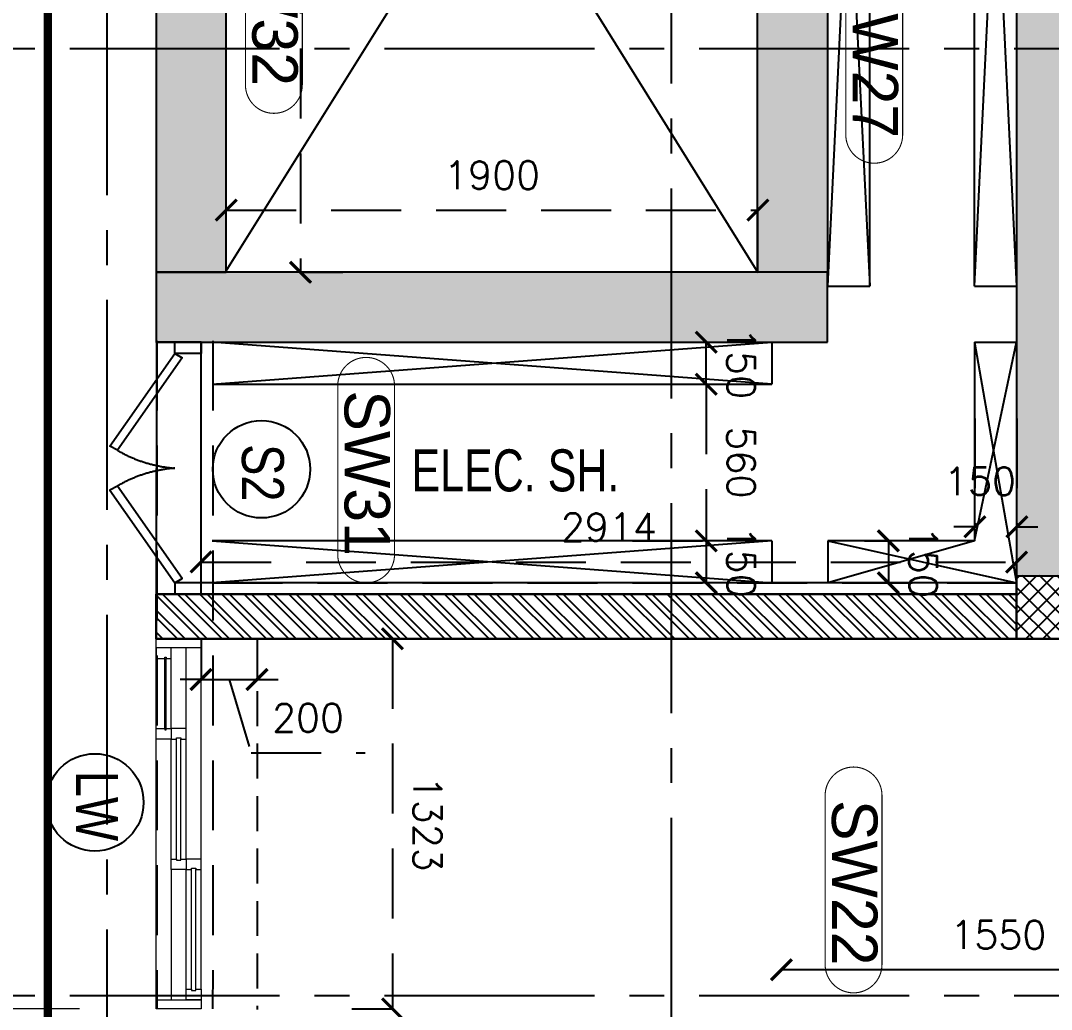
# Model space of a CAD drawing. Header units: millimetres. Extents: x -414464 to 1686, y -90036 to 108605.
# Drawn here: x -107550 to -103867, y -73110 to -69575 of the extents above; entities that cross this region are included whole.
import ezdxf
from ezdxf.enums import TextEntityAlignment as Align

# ---------------------------------------------------------------- set-up
doc = ezdxf.new("R2010")
doc.units = ezdxf.units.MM
doc.header["$LTSCALE"] = 1000
doc.header["$MEASUREMENT"] = 0
for name, pattern in [('$1$AUDIT_D_120904163729-0', [0]), ('$36$HIDDEN', [0.375, 0.25, -0.125]), ('AUDIT_D_120904163729-0', [0]), ('T8 - TYPICAL FLOOR CORE$0$T8 - TYPICAL FLOOR CORE$0$HIDDEN2', [0.1875, 0.125, -0.0625]), ('T8 - TYPICAL FLOOR CORE$1$HIDDEN', [0.375, 0.25, -0.125]), ('T8 - TYPICAL FLOOR CORE$1$T10-TYPICAL FLOOR CORE$0$( Hidden )', [0.375, 0.25, -0.125]), ('T8 - TYPICAL FLOOR CORE$1$T10-TYPICAL FLOOR CORE$0$HIDDEN', [0.375, 0.25, -0.125]), ('T8(T9 IS SIMILAR) - DIMENSION & TEXTING$1$( Hidden )', [0.375, 0.25, -0.125]), ('T8(T9 IS SIMILAR) - DIMENSION & TEXTING$1$AUDIT_D_120904163729-0', [0]), ('T8(T9 IS SIMILAR) - DIMENSION & TEXTING$1$T8 - TYPICAL FLOOR CORE$0$( Hidden )', [0.375, 0.25, -0.125]), ('T8(T9 IS SIMILAR)$1$$0$HIDDEN', [0.375, 0.25, -0.125]), ('T8(T9 IS SIMILAR)$1$HIDDEN', [0.375, 0.25, -0.125]), ('T8_REFUGE COLUMNS$1$CENTER2', [1.125, 0.75, -0.125, 0.125, -0.125])]:
    doc.linetypes.add(name, pattern=pattern)
doc.layers.get('0').update_dxf_attribs({"linetype": 'AUDIT_D_120904163729-0'})
for name, color, linetype in [('$0$A-HATCH -160', 251, '$1$AUDIT_D_120904163729-0'), ('$21$A-DIMENSIONS', 2, '$36$HIDDEN'), ('a-rcc', 3, 'Continuous'), ('T8 - TYPICAL FLOOR CORE$0$T8 - TYPICAL FLOOR CORE$0$A-DOOR', 1, 'Continuous'), ('T8 - TYPICAL FLOOR CORE$0$T8 - TYPICAL FLOOR CORE$0$a-window-no', 125, 'Continuous'), ('T8 - TYPICAL FLOOR CORE$0$T8 - TYPICAL FLOOR CORE$0$Typical floor plan-$0$$0$A2-TYPICAL$0$a-door', 1, 'Continuous'), ('T8 - TYPICAL FLOOR CORE$1$A-DIMENSIONS', 2, 'T8 - TYPICAL FLOOR CORE$1$HIDDEN'), ('T8 - TYPICAL FLOOR CORE$1$a-window-no', 125, 'Continuous'), ('T8 - TYPICAL FLOOR CORE$1$CUT-OUT', 49, 'Continuous'), ('T8 - TYPICAL FLOOR CORE$1$T10-TYPICAL FLOOR CORE$0$a-beam 2', 50, 'Continuous'), ('T8 - TYPICAL FLOOR CORE$1$T10-TYPICAL FLOOR CORE$0$A-SLAB SUNK-AC LEDGES', 251, 'T8 - TYPICAL FLOOR CORE$1$T10-TYPICAL FLOOR CORE$0$HIDDEN'), ('T8(T9 IS SIMILAR) - DIMENSION & TEXTING$1$A-FIRE FIGHTING', 7, 'T8(T9 IS SIMILAR) - DIMENSION & TEXTING$1$AUDIT_D_120904163729-0'), ('T8(T9 IS SIMILAR) - DIMENSION & TEXTING$1$A-PLUMBING', 7, 'T8(T9 IS SIMILAR) - DIMENSION & TEXTING$1$AUDIT_D_120904163729-0'), ('T8(T9 IS SIMILAR) - DIMENSION & TEXTING$1$U-TI-TEXT', 7, 'Continuous'), ('T8(T9 IS SIMILAR)$1$$6$a-beam 2', 50, 'Continuous'), ('T8(T9 IS SIMILAR)$1$S-BEAM', 20, 'T8(T9 IS SIMILAR)$1$$0$HIDDEN'), ('T8_REFUGE COLUMNS$1$A-CENTERLINE', 193, 'T8_REFUGE COLUMNS$1$CENTER2'), ('T8_REFUGE COLUMNS$1$A-RCC COLS', 3, 'Continuous'), ('T8_TYPICAL COLUMNS$1$A-RCC COLS', 3, 'Continuous')]:
    doc.layers.add(name, color=color, linetype=linetype)
for name, color, linetype, lineweight in [('T8 - TYPICAL FLOOR CORE$0$a-Text', 4, 'Continuous', 0), ('T8 - TYPICAL FLOOR CORE$0$T8 - TYPICAL FLOOR CORE$0$D&W', 8, 'Continuous', 25), ('T8 - TYPICAL FLOOR CORE$1$A-WALL- 160', 6, 'Continuous', 30), ('T8 - TYPICAL FLOOR CORE$1$Window', 4, 'Continuous', 20), ('T8(T9 IS SIMILAR) - DIMENSION & TEXTING$1$U-IPD-WS-FIRE', 1, 'Continuous', 40), ('T8(T9 IS SIMILAR)$1$D&W', 8, 'Continuous', 25), ('T8(T9 IS SIMILAR)$1$SCPL BEAM', 191, 'T8(T9 IS SIMILAR)$1$$0$HIDDEN', 13), ('T8_REFUGE COLUMNS$1$A-COLUMN NO size reduce', 81, 'Continuous', 25)]:
    doc.layers.add(name, color=color, linetype=linetype, lineweight=lineweight)
doc.layers.add('T8_REFUGE COLUMNS$1$COL-HATCH', color=7, linetype='Continuous', lineweight=25, true_color=0xa3a3a3)
doc.styles.add('T8 - TYPICAL FLOOR CORE$0$ARIAL ARROW', font='swisscl.ttf')
doc.styles.add('T8 - TYPICAL FLOOR CORE$0$T8 - TYPICAL FLOOR CORE$0$LODHA STANDERD', font='sanss___.ttf')
doc.styles.add('T8 - TYPICAL FLOOR CORE$1$LODHA STANDERD', font='sanss___.ttf')
doc.styles.add('T8 - TYPICAL FLOOR CORE$1$Romans 1', font='romans.shx', dxfattribs={"height": 100})
doc.styles.add('T8(T9 IS SIMILAR) - DIMENSION & TEXTING$1$Romans 1', font='romans.shx', dxfattribs={"height": 100})
doc.styles.add('T8_REFUGE COLUMNS$1$STANDARD', font='GOTHIC.TTF')
doc.dimstyles.new('T8 - TYPICAL FLOOR CORE$1$ALPINE S', dxfattribs={"dimscale": 0, "dimtxt": 100, "dimasz": 75, "dimexe": 0, "dimexo": 0, "dimgap": 75, "dimtad": 1, "dimdec": 0, "dimzin": 0, "dimdsep": 46, "dimtxsty": 'T8 - TYPICAL FLOOR CORE$1$Romans 1', "dimblk": 'T8 - TYPICAL FLOOR CORE$1$_ArchTick', "dimcen": 0.09, "dimclrd": 256, "dimclre": 256, "dimclrt": 7, "dimadec": 0, "dimazin": 0, "dimtfac": 1, "dimtdec": 0, "dimtofl": 0, "dimtmove": 1, "dimatfit": 0, "dimldrblk": 'T8 - TYPICAL FLOOR CORE$1$_Open90', "dimfxl": 1, "dimtolj": 1, "dimtzin": 0, "dimarcsym": 0})
doc.dimstyles.new('T8(T9 IS SIMILAR) - DIMENSION & TEXTING$1$ALPINE S', dxfattribs={"dimscale": 0, "dimtxt": 100, "dimasz": 75, "dimexe": 0, "dimexo": 0, "dimgap": 75, "dimtad": 1, "dimdec": 0, "dimzin": 0, "dimdsep": 46, "dimtxsty": 'T8(T9 IS SIMILAR) - DIMENSION & TEXTING$1$Romans 1', "dimblk": 'T8(T9 IS SIMILAR) - DIMENSION & TEXTING$1$_ArchTick', "dimcen": 0.09, "dimclrd": 256, "dimclre": 256, "dimclrt": 7, "dimadec": 0, "dimazin": 0, "dimtfac": 1, "dimtdec": 0, "dimtofl": 0, "dimtmove": 1, "dimatfit": 0, "dimldrblk": 'T8(T9 IS SIMILAR) - DIMENSION & TEXTING$1$_Open90', "dimfxl": 1, "dimtolj": 1, "dimtzin": 0, "dimarcsym": 0})

# ---------------------------------------------------------------- blocks, each defined once
blk = doc.blocks.new('T8_REFUGE COLUMNS')
at = {"layer": 'T8_REFUGE COLUMNS$1$COL-HATCH', "linetype": 'ByBlock'}
h = blk.add_hatch(color=256, dxfattribs=at)
h.dxf.hatch_style = 1
h.paths.add_polyline_path([(1207452.1, -5710799.9), (1211787.1, -5710799.9), (1211787.1, -5710549.9), (1207452.1, -5710549.9)])
h = blk.add_hatch(color=256, dxfattribs=at)
h.dxf.hatch_style = 1
h.paths.add_polyline_path([(1210702.1, -5711724.9), (1207452.1, -5711724.9), (1207452.1, -5711474.9), (1210702.1, -5711474.9)])
h = blk.add_hatch(color=256, dxfattribs=at)
h.dxf.hatch_style = 1
h.paths.add_polyline_path([(1210952.1, -5711474.9), (1210702.1, -5711474.9), (1210702.1, -5713874.9), (1210952.1, -5713874.9)])
h = blk.add_hatch(color=256, dxfattribs=at)
h.dxf.hatch_style = 1
h.paths.add_polyline_path([(1210702.1, -5713624.9), (1207452.1, -5713624.9), (1207452.1, -5713874.9), (1210702.1, -5713874.9)])
at = {"layer": 'T8_REFUGE COLUMNS$1$A-CENTERLINE'}
for p, q in [((1209902.1, -5728808.5), (1209902.1, -5698573.6)), ((1213287.1, -5728808.5), (1213287.1, -5698573.6)), ((1223527.8, -5712032.4), (1182137.1, -5712032.4)), ((1229551.2, -5714049.9), (1182156.9, -5714049.9))]:
    blk.add_line(p, q, dxfattribs=at)
at = {"layer": 'T8_REFUGE COLUMNS$1$A-COLUMN NO size reduce', "linetype": 'ByBlock', "const_width": 3.9}
for points in [[(1209614.8, -5711409.9, -1), (1209614.8, -5711206.7), (1210210.6, -5711206.7, -1), (1210210.6, -5711409.9)], [(1212572.3, -5711483.8, -1), (1212572.3, -5711280.6), (1213176.4, -5711280.6, -1), (1213176.4, -5711483.8)], [(1211108, -5713225.7, -1), (1211108, -5713022.6), (1211710.8, -5713022.6, -1), (1211710.8, -5713225.7)], [(1209428.3, -5713555.5, -1), (1209428.3, -5713352.3), (1210032.3, -5713352.3, -1), (1210032.3, -5713555.5)]]:
    blk.add_lwpolyline(points, format="xyb", close=True, dxfattribs=at)
at = {"layer": 'T8_REFUGE COLUMNS$1$A-RCC COLS', "linetype": 'ByBlock'}
for points in [[(1207452.1, -5710799.9), (1211787.1, -5710799.9), (1211787.1, -5710549.9), (1207452.1, -5710549.9)], [(1210702.1, -5711724.9), (1207452.1, -5711724.9), (1207452.1, -5711474.9), (1210702.1, -5711474.9)], [(1210952.1, -5711474.9), (1210702.1, -5711474.9), (1210702.1, -5713874.9), (1210952.1, -5713874.9)], [(1210702.1, -5713624.9), (1207452.1, -5713624.9), (1207452.1, -5713874.9), (1210702.1, -5713874.9)]]:
    blk.add_lwpolyline(points, close=True, dxfattribs=at)
at = {"layer": 'T8_REFUGE COLUMNS$1$A-COLUMN NO size reduce', "linetype": 'ByBlock', "char_height": 162.5, "attachment_point": 1, "style": 'T8_REFUGE COLUMNS$1$STANDARD'}
for s, insert in [('SW27', (1209631, -5711223)), ('SW22', (1212588.5, -5711296.9)), ('SW31', (1211124.2, -5713038.8)), ('SW32', (1209444.5, -5713368.5))]:
    blk.add_mtext_dynamic_manual_height_columns(s, width=444.685, gutter_width=500, heights=[0], dxfattribs=dict(at, insert=insert))
blk = doc.blocks.new('T8_TYPICAL COLUMNS')
at = {"layer": 'T8_TYPICAL COLUMNS$1$A-RCC COLS', "linetype": 'ByBlock'}
blk.add_blockref('T8_REFUGE COLUMNS', (0, 0), dxfattribs=at)
blk = doc.blocks.new('T8 - TYPICAL FLOOR CORE$1$WINDOW TAG')
at = {"layer": 'T8 - TYPICAL FLOOR CORE$1$a-window-no'}
blk.add_circle((0, 0), 174.1, dxfattribs=at)
at = {"layer": 'T8 - TYPICAL FLOOR CORE$1$a-window-no', "style": 'T8 - TYPICAL FLOOR CORE$1$LODHA STANDERD'}
blk.add_attdef('WINDOW', text='', height=150, dxfattribs=at).set_placement((11.3, 2.8), align=Align.MIDDLE_CENTER)
blk = doc.blocks.new('T8 - TYPICAL FLOOR CORE$1$_ArchTick')
at = {"color": 0, "linetype": 'ByBlock', "const_width": 0.15}
blk.add_lwpolyline([(-0.5, -0.5), (0.5, 0.5)], dxfattribs=at)
blk = doc.blocks.new('*D4666')
at = {"layer": 'T8 - TYPICAL FLOOR CORE$1$A-DIMENSIONS', "linetype": 'T8 - TYPICAL FLOOR CORE$1$HIDDEN', "lineweight": -2, "transparency": 16777216}
for p, q in [((1207652.3, -5713164.9), (1207652.3, -5713358.4)), ((1210702.4, -5713207.5), (1210702.4, -5713358.4))]:
    blk.add_line(p, q, dxfattribs=at)
at = {"layer": 'T8 - TYPICAL FLOOR CORE$1$A-DIMENSIONS', "lineweight": -2, "transparency": 16777216}
blk.add_line((1207652.3, -5713358.4), (1210702.4, -5713358.4), dxfattribs=at)
at = {"layer": 'T8 - TYPICAL FLOOR CORE$1$A-DIMENSIONS', "linetype": 'ByBlock', "lineweight": -2, "transparency": 16777216, "xscale": 75, "yscale": 75, "zscale": 75, "rotation": 180}
blk.add_blockref('T8 - TYPICAL FLOOR CORE$1$_ArchTick', (1207652.3, -5713358.4), dxfattribs=at)
at = {"layer": 'T8 - TYPICAL FLOOR CORE$1$A-DIMENSIONS', "linetype": 'ByBlock', "lineweight": -2, "transparency": 16777216, "xscale": 75, "yscale": 75, "zscale": 75}
blk.add_blockref('T8 - TYPICAL FLOOR CORE$1$_ArchTick', (1210702.4, -5713358.4), dxfattribs=at)
at = {"layer": 'T8 - TYPICAL FLOOR CORE$1$A-DIMENSIONS', "color": 7, "linetype": 'ByBlock', "transparency": 16777216, "insert": (1209177.3, -5713233.4), "char_height": 100, "attachment_point": 5, "style": 'T8 - TYPICAL FLOOR CORE$1$Romans 1'}
blk.add_mtext('\\A1;3050', dxfattribs=at)
blk = doc.blocks.new('T8 - TYPICAL FLOOR CORE$1$_Open90')
at = {"color": 0, "linetype": 'ByBlock', "lineweight": -2}
for p, q in [((-0.5, 0.5), (0, 0)), ((0, 0), (-1, 0)), ((0, 0), (-0.5, -0.5))]:
    blk.add_line(p, q, dxfattribs=at)
blk = doc.blocks.new('*D4667')
at = {"layer": 'T8 - TYPICAL FLOOR CORE$1$A-DIMENSIONS', "linetype": 'T8 - TYPICAL FLOOR CORE$1$HIDDEN', "lineweight": -2, "transparency": 16777216}
for p, q in [((1210702.4, -5711724), (1210479.9, -5711724)), ((1210702.4, -5713624), (1210479.9, -5713624))]:
    blk.add_line(p, q, dxfattribs=at)
at = {"layer": 'T8 - TYPICAL FLOOR CORE$1$A-DIMENSIONS', "lineweight": -2, "transparency": 16777216}
blk.add_line((1210479.9, -5713624), (1210479.9, -5711724), dxfattribs=at)
at = {"layer": 'T8 - TYPICAL FLOOR CORE$1$A-DIMENSIONS', "linetype": 'ByBlock', "lineweight": -2, "transparency": 16777216, "xscale": 75, "yscale": 75, "zscale": 75}
for p, rotation in [((1210479.9, -5711724), 90), ((1210479.9, -5713624), 270)]:
    blk.add_blockref('T8 - TYPICAL FLOOR CORE$1$_ArchTick', p, dxfattribs=dict(at, rotation=rotation))
at = {"layer": 'T8 - TYPICAL FLOOR CORE$1$A-DIMENSIONS', "color": 7, "linetype": 'ByBlock', "transparency": 16777216, "insert": (1210354.9, -5712674), "char_height": 100, "attachment_point": 5, "rotation": 90, "style": 'T8 - TYPICAL FLOOR CORE$1$Romans 1'}
blk.add_mtext('\\A1;1900', dxfattribs=at)
blk = doc.blocks.new('*D4600')
at = {"layer": 'T8 - TYPICAL FLOOR CORE$1$A-DIMENSIONS', "linetype": 'T8 - TYPICAL FLOOR CORE$1$HIDDEN', "lineweight": -2, "transparency": 16777216}
for p, q in [((1211102.1, -5712172), (1211102.1, -5711908.6)), ((1211662.1, -5712172), (1211662.1, -5711908.6))]:
    blk.add_line(p, q, dxfattribs=at)
at = {"layer": 'T8 - TYPICAL FLOOR CORE$1$A-DIMENSIONS', "lineweight": -2, "transparency": 16777216}
blk.add_line((1211102.1, -5711908.6), (1211662.1, -5711908.6), dxfattribs=at)
at = {"layer": 'T8 - TYPICAL FLOOR CORE$1$A-DIMENSIONS', "linetype": 'ByBlock', "lineweight": -2, "transparency": 16777216, "xscale": 75, "yscale": 75, "zscale": 75, "rotation": 180}
blk.add_blockref('T8 - TYPICAL FLOOR CORE$1$_ArchTick', (1211102.1, -5711908.6), dxfattribs=at)
at = {"layer": 'T8 - TYPICAL FLOOR CORE$1$A-DIMENSIONS', "linetype": 'ByBlock', "lineweight": -2, "transparency": 16777216, "xscale": 75, "yscale": 75, "zscale": 75}
blk.add_blockref('T8 - TYPICAL FLOOR CORE$1$_ArchTick', (1211662.1, -5711908.6), dxfattribs=at)
at = {"layer": 'T8 - TYPICAL FLOOR CORE$1$A-DIMENSIONS', "color": 7, "linetype": 'ByBlock', "transparency": 16777216, "insert": (1211382.1, -5711783.6), "char_height": 100, "attachment_point": 5, "style": 'T8 - TYPICAL FLOOR CORE$1$Romans 1'}
blk.add_mtext('\\A1;560', dxfattribs=at)
blk = doc.blocks.new('*D4601')
at = {"layer": 'T8 - TYPICAL FLOOR CORE$1$A-DIMENSIONS', "linetype": 'T8 - TYPICAL FLOOR CORE$1$HIDDEN', "lineweight": -2, "transparency": 16777216}
for p, q in [((1211852.4, -5710799.6), (1211737.8, -5710799.6)), ((1211852.4, -5713714), (1211737.8, -5713714))]:
    blk.add_line(p, q, dxfattribs=at)
at = {"layer": 'T8 - TYPICAL FLOOR CORE$1$A-DIMENSIONS', "lineweight": -2, "transparency": 16777216}
blk.add_line((1211737.8, -5713714), (1211737.8, -5710799.6), dxfattribs=at)
at = {"layer": 'T8 - TYPICAL FLOOR CORE$1$A-DIMENSIONS', "linetype": 'ByBlock', "lineweight": -2, "transparency": 16777216, "xscale": 75, "yscale": 75, "zscale": 75}
for p, rotation in [((1211737.8, -5710799.6), 90), ((1211737.8, -5713714), 270)]:
    blk.add_blockref('T8 - TYPICAL FLOOR CORE$1$_ArchTick', p, dxfattribs=dict(at, rotation=rotation))
at = {"layer": 'T8 - TYPICAL FLOOR CORE$1$A-DIMENSIONS', "color": 7, "linetype": 'ByBlock', "transparency": 16777216, "insert": (1211612.8, -5712256.8), "char_height": 100, "attachment_point": 5, "rotation": 90, "style": 'T8 - TYPICAL FLOOR CORE$1$Romans 1'}
blk.add_mtext('\\A1;2914', dxfattribs=at)
blk = doc.blocks.new('*D4604')
at = {"layer": 'T8 - TYPICAL FLOOR CORE$1$A-DIMENSIONS', "linetype": 'T8 - TYPICAL FLOOR CORE$1$HIDDEN', "lineweight": -2, "transparency": 16777216}
for p, q in [((1212012.2, -5713175.1), (1212012.2, -5713030)), ((1213335.4, -5713175.1), (1213335.4, -5713030))]:
    blk.add_line(p, q, dxfattribs=at)
at = {"layer": 'T8 - TYPICAL FLOOR CORE$1$A-DIMENSIONS', "lineweight": -2, "transparency": 16777216}
blk.add_line((1212012.2, -5713030), (1213335.4, -5713030), dxfattribs=at)
at = {"layer": 'T8 - TYPICAL FLOOR CORE$1$A-DIMENSIONS', "linetype": 'ByBlock', "lineweight": -2, "transparency": 16777216, "xscale": 75, "yscale": 75, "zscale": 75, "rotation": 180}
blk.add_blockref('T8 - TYPICAL FLOOR CORE$1$_ArchTick', (1212012.2, -5713030), dxfattribs=at)
at = {"layer": 'T8 - TYPICAL FLOOR CORE$1$A-DIMENSIONS', "linetype": 'ByBlock', "lineweight": -2, "transparency": 16777216, "xscale": 75, "yscale": 75, "zscale": 75}
blk.add_blockref('T8 - TYPICAL FLOOR CORE$1$_ArchTick', (1213335.4, -5713030), dxfattribs=at)
at = {"layer": 'T8 - TYPICAL FLOOR CORE$1$A-DIMENSIONS', "color": 7, "linetype": 'ByBlock', "transparency": 16777216, "insert": (1212673.8, -5712905), "char_height": 100, "attachment_point": 5, "style": 'T8 - TYPICAL FLOOR CORE$1$Romans 1'}
blk.add_mtext('\\A1;1323', dxfattribs=at)
blk = doc.blocks.new('*D4619')
at = {"layer": 'T8 - TYPICAL FLOOR CORE$1$A-DIMENSIONS', "lineweight": -2, "transparency": 16777216}
for p, q in [((1212420.1, -5713535.2), (1212420.1, -5713128.1)), ((1212157.6, -5713513.9), (1212157.6, -5713438.9)), ((1212157.6, -5713714), (1212157.6, -5713513.9)), ((1212157.6, -5713614), (1212420.1, -5713535.2)), ((1212157.6, -5713714), (1212157.6, -5713789))]:
    blk.add_line(p, q, dxfattribs=at)
at = {"layer": 'T8 - TYPICAL FLOOR CORE$1$A-DIMENSIONS', "linetype": 'T8 - TYPICAL FLOOR CORE$1$HIDDEN', "lineweight": -2, "transparency": 16777216}
for p, q in [((1212012.2, -5713513.9), (1212157.6, -5713513.9)), ((1212012.2, -5713714), (1212157.6, -5713714))]:
    blk.add_line(p, q, dxfattribs=at)
at = {"layer": 'T8 - TYPICAL FLOOR CORE$1$A-DIMENSIONS', "linetype": 'ByBlock', "lineweight": -2, "transparency": 16777216, "xscale": 75, "yscale": 75, "zscale": 75}
for p, rotation in [((1212157.6, -5713513.9), 270), ((1212157.6, -5713714), 90)]:
    blk.add_blockref('T8 - TYPICAL FLOOR CORE$1$_ArchTick', p, dxfattribs=dict(at, rotation=rotation))
at = {"layer": 'T8 - TYPICAL FLOOR CORE$1$A-DIMENSIONS', "color": 7, "linetype": 'ByBlock', "transparency": 16777216, "insert": (1212295.1, -5713331.7), "char_height": 100, "attachment_point": 5, "rotation": 90, "style": 'T8 - TYPICAL FLOOR CORE$1$Romans 1'}
blk.add_mtext('\\A1;200', dxfattribs=at)
blk = doc.blocks.new('T8 - TYPICAL FLOOR CORE$0$T8 - TYPICAL FLOOR CORE$0$WINDOW TAG')
at = {"layer": 'T8 - TYPICAL FLOOR CORE$0$T8 - TYPICAL FLOOR CORE$0$a-window-no'}
blk.add_circle((0, 0), 174.1, dxfattribs=at)
at = {"layer": 'T8 - TYPICAL FLOOR CORE$0$T8 - TYPICAL FLOOR CORE$0$a-window-no', "style": 'T8 - TYPICAL FLOOR CORE$0$T8 - TYPICAL FLOOR CORE$0$LODHA STANDERD'}
blk.add_attdef('WINDOW', text='', height=150, dxfattribs=at).set_placement((11.3, 2.8), align=Align.MIDDLE_CENTER)
blk = doc.blocks.new('*D4651')
at = {"layer": 'T8 - TYPICAL FLOOR CORE$1$A-DIMENSIONS', "linetype": 'T8 - TYPICAL FLOOR CORE$1$HIDDEN', "lineweight": -2, "transparency": 16777216}
for p, q in [((1210952.1, -5712172), (1210952.1, -5711908.6)), ((1211102.1, -5712172), (1211102.1, -5711908.6))]:
    blk.add_line(p, q, dxfattribs=at)
at = {"layer": 'T8 - TYPICAL FLOOR CORE$1$A-DIMENSIONS', "lineweight": -2, "transparency": 16777216}
blk.add_line((1211102.1, -5711908.6), (1210952.1, -5711908.6), dxfattribs=at)
at = {"layer": 'T8 - TYPICAL FLOOR CORE$1$A-DIMENSIONS', "linetype": 'ByBlock', "lineweight": -2, "transparency": 16777216, "xscale": 75, "yscale": 75, "zscale": 75, "rotation": 180}
blk.add_blockref('T8 - TYPICAL FLOOR CORE$1$_ArchTick', (1210952.1, -5711908.6), dxfattribs=at)
at = {"layer": 'T8 - TYPICAL FLOOR CORE$1$A-DIMENSIONS', "linetype": 'ByBlock', "lineweight": -2, "transparency": 16777216, "xscale": 75, "yscale": 75, "zscale": 75}
blk.add_blockref('T8 - TYPICAL FLOOR CORE$1$_ArchTick', (1211102.1, -5711908.6), dxfattribs=at)
at = {"layer": 'T8 - TYPICAL FLOOR CORE$1$A-DIMENSIONS', "color": 7, "linetype": 'ByBlock', "transparency": 16777216, "insert": (1211027.1, -5711783.6), "char_height": 100, "attachment_point": 5, "style": 'T8 - TYPICAL FLOOR CORE$1$Romans 1'}
blk.add_mtext('\\A1;150', dxfattribs=at)
blk = doc.blocks.new('*D4652')
at = {"layer": 'T8 - TYPICAL FLOOR CORE$1$A-DIMENSIONS', "linetype": 'T8 - TYPICAL FLOOR CORE$1$HIDDEN', "lineweight": -2, "transparency": 16777216}
for p, q in [((1211662.1, -5712172), (1211662.1, -5711908.6)), ((1211812.1, -5712172), (1211812.1, -5711908.6))]:
    blk.add_line(p, q, dxfattribs=at)
at = {"layer": 'T8 - TYPICAL FLOOR CORE$1$A-DIMENSIONS', "lineweight": -2, "transparency": 16777216}
blk.add_line((1211662.1, -5711908.6), (1211812.1, -5711908.6), dxfattribs=at)
at = {"layer": 'T8 - TYPICAL FLOOR CORE$1$A-DIMENSIONS', "linetype": 'ByBlock', "lineweight": -2, "transparency": 16777216, "xscale": 75, "yscale": 75, "zscale": 75, "rotation": 180}
blk.add_blockref('T8 - TYPICAL FLOOR CORE$1$_ArchTick', (1211662.1, -5711908.6), dxfattribs=at)
at = {"layer": 'T8 - TYPICAL FLOOR CORE$1$A-DIMENSIONS', "linetype": 'ByBlock', "lineweight": -2, "transparency": 16777216, "xscale": 75, "yscale": 75, "zscale": 75}
blk.add_blockref('T8 - TYPICAL FLOOR CORE$1$_ArchTick', (1211812.1, -5711908.6), dxfattribs=at)
at = {"layer": 'T8 - TYPICAL FLOOR CORE$1$A-DIMENSIONS', "color": 7, "linetype": 'ByBlock', "transparency": 16777216, "insert": (1211737.1, -5711783.6), "char_height": 100, "attachment_point": 5, "style": 'T8 - TYPICAL FLOOR CORE$1$Romans 1'}
blk.add_mtext('\\A1;150', dxfattribs=at)
blk = doc.blocks.new('*D4653')
at = {"layer": 'T8 - TYPICAL FLOOR CORE$1$A-DIMENSIONS', "lineweight": -2, "transparency": 16777216}
for p, q in [((1211611.9, -5710798.6), (1211611.9, -5710723.6)), ((1211611.9, -5710948.5), (1211611.9, -5711023.5))]:
    blk.add_line(p, q, dxfattribs=at)
at = {"layer": 'T8 - TYPICAL FLOOR CORE$1$A-DIMENSIONS', "linetype": 'T8 - TYPICAL FLOOR CORE$1$HIDDEN', "lineweight": -2, "transparency": 16777216}
for p, q in [((1211224.4, -5710798.6), (1211611.9, -5710798.6)), ((1211224.4, -5710948.5), (1211611.9, -5710948.5))]:
    blk.add_line(p, q, dxfattribs=at)
at = {"layer": 'T8 - TYPICAL FLOOR CORE$1$A-DIMENSIONS', "linetype": 'ByBlock', "lineweight": -2, "transparency": 16777216, "xscale": 75, "yscale": 75, "zscale": 75}
for p, rotation in [((1211611.9, -5710798.6), 270), ((1211611.9, -5710948.5), 90)]:
    blk.add_blockref('T8 - TYPICAL FLOOR CORE$1$_ArchTick', p, dxfattribs=dict(at, rotation=rotation))
at = {"layer": 'T8 - TYPICAL FLOOR CORE$1$A-DIMENSIONS', "color": 7, "linetype": 'ByBlock', "transparency": 16777216, "insert": (1211449.4, -5710930.1), "char_height": 100, "attachment_point": 5, "rotation": 90, "style": 'T8 - TYPICAL FLOOR CORE$1$Romans 1'}
blk.add_mtext('\\A1;150', dxfattribs=at)
blk = doc.blocks.new('*D4654')
at = {"layer": 'T8 - TYPICAL FLOOR CORE$1$A-DIMENSIONS', "linetype": 'T8 - TYPICAL FLOOR CORE$1$HIDDEN', "lineweight": -2, "transparency": 16777216}
for p, q in [((1211662.1, -5711343.6), (1211662.1, -5711257.9)), ((1211812.1, -5711343.6), (1211812.1, -5711257.9))]:
    blk.add_line(p, q, dxfattribs=at)
at = {"layer": 'T8 - TYPICAL FLOOR CORE$1$A-DIMENSIONS', "lineweight": -2, "transparency": 16777216}
blk.add_line((1211662.1, -5711257.9), (1211812.1, -5711257.9), dxfattribs=at)
at = {"layer": 'T8 - TYPICAL FLOOR CORE$1$A-DIMENSIONS', "linetype": 'ByBlock', "lineweight": -2, "transparency": 16777216, "xscale": 75, "yscale": 75, "zscale": 75, "rotation": 180}
blk.add_blockref('T8 - TYPICAL FLOOR CORE$1$_ArchTick', (1211662.1, -5711257.9), dxfattribs=at)
at = {"layer": 'T8 - TYPICAL FLOOR CORE$1$A-DIMENSIONS', "linetype": 'ByBlock', "lineweight": -2, "transparency": 16777216, "xscale": 75, "yscale": 75, "zscale": 75}
blk.add_blockref('T8 - TYPICAL FLOOR CORE$1$_ArchTick', (1211812.1, -5711257.9), dxfattribs=at)
at = {"layer": 'T8 - TYPICAL FLOOR CORE$1$A-DIMENSIONS', "color": 7, "linetype": 'ByBlock', "transparency": 16777216, "insert": (1211737.8, -5711132.9), "char_height": 100, "attachment_point": 5, "style": 'T8 - TYPICAL FLOOR CORE$1$Romans 1'}
blk.add_mtext('\\A1;150', dxfattribs=at)
blk = doc.blocks.new('T8(T9 IS SIMILAR) - DIMENSION & TEXTING$1$A$C7A147FD6')
at = {"layer": 'T8(T9 IS SIMILAR) - DIMENSION & TEXTING$1$U-IPD-WS-FIRE', "color": 241, "linetype": 'T8(T9 IS SIMILAR) - DIMENSION & TEXTING$1$( Hidden )', "ltscale": 2, "const_width": 30, "elevation": -0.6}
blk.add_lwpolyline([(15392.2, 3510.8), (15222.1, 3510.8), (15222.1, -1346.4), (14768.2, -1346.4), (14768.2, -2147.3), (11278, -2147.3), (11278, -1175.2), (10838.4, -1175.2), (10838.4, -353), (9573.9, -353), (9573.9, 86.8), (9573.9, 1112.5), (-6794.4, 1112.5)], dxfattribs=at)
blk = doc.blocks.new('T8(T9 IS SIMILAR) - DIMENSION & TEXTING$1$_ArchTick')
at = {"color": 0, "linetype": 'ByBlock', "const_width": 0.15}
blk.add_lwpolyline([(-0.5, -0.5), (0.5, 0.5)], dxfattribs=at)
blk = doc.blocks.new('*D470')
at = {"layer": 'T8(T9 IS SIMILAR) - DIMENSION & TEXTING$1$U-TI-TEXT', "linetype": 'T8(T9 IS SIMILAR) - DIMENSION & TEXTING$1$T8 - TYPICAL FLOOR CORE$0$( Hidden )', "lineweight": -2, "transparency": 16777216}
for p, q in [((5745.1, 3784.3), (5743.1, 3784.3)), ((5745.1, 2234), (5743.1, 2234))]:
    blk.add_line(p, q, dxfattribs=at)
at = {"layer": 'T8(T9 IS SIMILAR) - DIMENSION & TEXTING$1$U-TI-TEXT', "lineweight": -2, "transparency": 16777216}
blk.add_line((5743.1, 3784.3), (5743.1, 2234), dxfattribs=at)
at = {"layer": 'T8(T9 IS SIMILAR) - DIMENSION & TEXTING$1$U-TI-TEXT', "linetype": 'ByBlock', "lineweight": -2, "transparency": 16777216, "xscale": 75, "yscale": 75, "zscale": 75}
for p, rotation in [((5743.1, 3784.3), 90), ((5743.1, 2234), 270)]:
    blk.add_blockref('T8(T9 IS SIMILAR) - DIMENSION & TEXTING$1$_ArchTick', p, dxfattribs=dict(at, rotation=rotation))
at = {"layer": 'T8(T9 IS SIMILAR) - DIMENSION & TEXTING$1$U-TI-TEXT', "color": 7, "linetype": 'ByBlock', "transparency": 16777216, "insert": (5618.1, 3009.1), "char_height": 100, "attachment_point": 5, "rotation": 90, "style": 'T8(T9 IS SIMILAR) - DIMENSION & TEXTING$1$Romans 1', "bg_fill": 3, "box_fill_scale": 1.25, "bg_fill_color": 256, "bg_fill_true_color": 13158600, "bg_fill_transparency": 0}
blk.add_mtext('\\A1;1550', dxfattribs=at)
blk = doc.blocks.new('T8(T9 IS SIMILAR) - DIMENSION & TEXTING$1$_Open90')
at = {"color": 0, "linetype": 'ByBlock', "lineweight": -2}
for p, q in [((-0.5, 0.5), (0, 0)), ((0, 0), (-1, 0)), ((0, 0), (-0.5, -0.5))]:
    blk.add_line(p, q, dxfattribs=at)
blk = doc.blocks.new('T8 - TYPICAL FLOOR CORE')
at = {"layer": 'T8 - TYPICAL FLOOR CORE$1$T10-TYPICAL FLOOR CORE$0$A-SLAB SUNK-AC LEDGES', "linetype": 'ByBlock'}
h = blk.add_hatch(dxfattribs=at)
h.set_pattern_fill('ANSI37', color=256, scale=350)
h.paths.add_polyline_path([(1211786.4, -5710799.6), (1212012.4, -5710799.6), (1212012.4, -5710599.6), (1211786.4, -5710599.6)])
h = blk.add_hatch(dxfattribs=at)
h.set_pattern_fill('ANSI32', color=256, scale=150)
h.paths.add_polyline_path([(1211852.4, -5713714), (1211852.4, -5713874.1), (1212012.2, -5713874.2), (1212012.4, -5710799.6), (1211852.4, -5710799.6), (1211852.4, -5713714)])
at = {"linetype": 'T8 - TYPICAL FLOOR CORE$0$T8 - TYPICAL FLOOR CORE$0$HIDDEN2', "ltscale": 10}
for points in [[(1211338.6, -5714013.1, 0.113319), (1211402.4, -5713807.9, 0.860704)], [(1211466.2, -5714013.1, -0.113319), (1211402.4, -5713807.9, -0.860704)]]:
    blk.add_lwpolyline(points, format="xyb", dxfattribs=at)
at = {"layer": 'T8 - TYPICAL FLOOR CORE$0$T8 - TYPICAL FLOOR CORE$0$A-DOOR', "linetype": 'Continuous', "ltscale": 5}
for points in [[(1210992.9, -5713807.9), (1211007.9, -5713781.2), (1211338.6, -5714013.1), (1211323.6, -5714039.9)], [(1211811.9, -5713807.9), (1211797, -5713781.2), (1211466.2, -5714013.1), (1211481.2, -5714039.9)]]:
    blk.add_lwpolyline(points, close=True, dxfattribs=at)
at = {"layer": 'T8 - TYPICAL FLOOR CORE$0$T8 - TYPICAL FLOOR CORE$0$D&W', "linetype": 'ByBlock'}
blk.add_lwpolyline([(1210952.4, -5713873.9), (1211852.4, -5713874), (1211852.4, -5713713.9), (1210952.4, -5713714)], close=True, dxfattribs=at)
at = {"layer": 'T8 - TYPICAL FLOOR CORE$0$T8 - TYPICAL FLOOR CORE$0$Typical floor plan-$0$$0$A2-TYPICAL$0$a-door', "color": 4}
for points in [[(1210992.9, -5713807.9), (1210952.4, -5713807.9), (1210952.4, -5713713.9), (1210992.9, -5713713.9)], [(1211811.9, -5713807.9), (1211852.4, -5713807.9), (1211852.4, -5713713.9), (1211811.9, -5713713.9)]]:
    blk.add_lwpolyline(points, close=True, dxfattribs=at)
at = {"layer": 'T8 - TYPICAL FLOOR CORE$1$A-WALL- 160', "linetype": 'ByBlock'}
for p, q in [((1212012.2, -5713874, -0.6), (1212012.4, -5710599.6, 0)), ((1211852.4, -5713874, 0), (1211852.4, -5710799.6, 0)), ((1211852.4, -5713874), (1212012.2, -5713874))]:
    blk.add_line(p, q, dxfattribs=at)
at = {"layer": 'T8 - TYPICAL FLOOR CORE$1$A-WALL- 160', "linetype": 'ByBlock', "elevation": 0}
blk.add_lwpolyline([(1212012.4, -5710799.6), (1211786.4, -5710799.6)], dxfattribs=at)
at = {"layer": 'T8 - TYPICAL FLOOR CORE$1$CUT-OUT'}
for p, q in [((1210752.1, -5710950.1, 0), (1207652.1, -5710799.9)), ((1207652.1, -5710948.5), (1210752.1, -5710799.9)), ((1210752.1, -5710950.1, 0), (1210752.1, -5710800.1, 0)), ((1211662.4, -5710949.8, 0), (1210952.1, -5710799.9)), ((1210952.4, -5710949.9, 0), (1210952.4, -5710799.6)), ((1210952.4, -5710949.9, 0), (1211812.1, -5710799.9)), ((1211662.4, -5711474, 0), (1211812.1, -5710799.9)), ((1211812.4, -5710799.6, 0), (1211812.5, -5713713.9)), ((1210752.1, -5710950.1, 0), (1207652.1, -5710948.5, 0)), ((1211662.4, -5710949.8, 0), (1211812.4, -5711474, 0)), ((1210752.1, -5711324.6, 0), (1207652.1, -5711324.6, 0)), ((1210752.1, -5711474.6, 0), (1207652.1, -5711324.6, 0)), ((1207652.1, -5711474.9), (1210752.1, -5711324.6, 0)), ((1210752.1, -5711474.6, 0), (1210752.1, -5711324.6, 0)), ((1211662.4, -5711474, 0), (1211812.4, -5711474, 0)), ((1211102.4, -5711674, 0), (1210952.1, -5713674.9)), ((1210952.4, -5711674, 0), (1211102.4, -5711674, 0)), ((1211102.4, -5713674.9, 0), (1210952.4, -5711674, 0)), ((1211102.4, -5713674.9, 0), (1211102.4, -5711674, 0)), ((1211662.4, -5711674, 0), (1211662.5, -5713674.9, 0)), ((1211662.4, -5711674, 0), (1211812.1, -5713674.9)), ((1211662.4, -5711674, 0), (1211812.4, -5711674, 0)), ((1211662.5, -5713674.9, 0), (1211812.4, -5711674, 0)), ((1207652.2, -5713624), (1210702.4, -5711724)), ((1210697.2, -5713624), (1207652.3, -5711724))]:
    blk.add_line(p, q, dxfattribs=at)
at = {"layer": 'T8 - TYPICAL FLOOR CORE$1$CUT-OUT', "elevation": 0}
blk.add_lwpolyline([(1210952.4, -5710949.9), (1211662.4, -5710949.8), (1211662.4, -5711474)], dxfattribs=at)
at = {"layer": 'T8 - TYPICAL FLOOR CORE$1$T10-TYPICAL FLOOR CORE$0$a-beam 2', "color": 8, "linetype": 'T8 - TYPICAL FLOOR CORE$1$T10-TYPICAL FLOOR CORE$0$( Hidden )', "ltscale": 0.5}
blk.add_lwpolyline([(1212012.2, -5713513.9), (1213337.1, -5713513.9)], dxfattribs=at)
at = {"layer": 'T8 - TYPICAL FLOOR CORE$1$Window', "color": 1, "lineweight": 13}
for p, q in [((1212799.6, -5713714), (1212045.2, -5713714, -0.5)), ((1213264.9, -5713714), (1212837.1, -5713714)), ((1212333.4, -5713767.4), (1212045.2, -5713767.4, -0.5)), ((1212799.6, -5713767.4), (1212370.9, -5713767.4)), ((1213264.9, -5713767.4), (1212837.1, -5713767.4)), ((1212333.4, -5713820.7), (1212082.7, -5713820.7, -0.5)), ((1212799.6, -5713820.7), (1212370.9, -5713820.7)), ((1212837.1, -5713820.7), (1213302.4, -5713820.7)), ((1213302.4, -5713874), (1212045.2, -5713874, -0.5)), ((1212333.4, -5713874), (1212082.7, -5713874, -0.5))]:
    blk.add_line(p, q, dxfattribs=at)
at = {"layer": 'T8 - TYPICAL FLOOR CORE$1$Window', "color": 5, "lineweight": 13}
for p, q in [((1213264.9, -5713732.6), (1212837.1, -5713732.6)), ((1213264.9, -5713748.8), (1212837.1, -5713748.8)), ((1212799.6, -5713786), (1212370.9, -5713786)), ((1212799.6, -5713802.1), (1212370.9, -5713802.1)), ((1212333.4, -5713839.3), (1212082.7, -5713839.3, -0.5)), ((1212333.4, -5713843.8), (1212082.7, -5713843.8, -0.5))]:
    blk.add_line(p, q, dxfattribs=at)
at = {"layer": 'T8 - TYPICAL FLOOR CORE$1$Window', "color": 4, "lineweight": 13}
for points in [[(1212045.2, -5713874), (1212012.2, -5713874), (1212012.2, -5713714), (1212045.2, -5713714)], [(1212837.1, -5713732.6), (1212837.1, -5713714), (1212799.6, -5713714), (1212799.6, -5713767.4), (1212837.1, -5713767.4), (1212837.1, -5713748.8), (1212832.6, -5713748.8), (1212832.6, -5713732.6)], [(1213264.9, -5713732.6), (1213264.9, -5713714), (1213302.4, -5713714), (1213302.4, -5713767.4), (1213264.9, -5713767.4), (1213264.9, -5713748.8), (1213269.4, -5713748.8), (1213269.4, -5713732.6)], [(1213335.4, -5713874), (1213302.4, -5713874), (1213302.4, -5713714), (1213335.4, -5713714)], [(1212370.9, -5713786), (1212370.9, -5713767.4), (1212333.4, -5713767.4), (1212333.4, -5713820.7), (1212370.9, -5713820.7), (1212370.9, -5713802.1), (1212366.4, -5713802.1), (1212366.4, -5713786)], [(1212799.6, -5713786), (1212799.6, -5713767.4), (1212837.1, -5713767.4), (1212837.1, -5713820.7), (1212799.6, -5713820.7), (1212799.6, -5713802.1), (1212804.1, -5713802.1), (1212804.1, -5713786)], [(1212082.7, -5713839.3), (1212082.7, -5713820.7), (1212045.2, -5713820.7), (1212045.2, -5713874), (1212082.7, -5713874), (1212082.7, -5713843.8), (1212078.2, -5713843.8), (1212078.2, -5713839.3)], [(1212333.4, -5713839.3), (1212333.4, -5713820.7), (1212370.9, -5713820.7), (1212370.9, -5713874), (1212333.4, -5713874), (1212333.4, -5713843.8), (1212337.9, -5713843.8), (1212337.9, -5713839.3)]]:
    blk.add_lwpolyline(points, close=True, dxfattribs=at)
at = {"layer": 'T8 - TYPICAL FLOOR CORE$0$T8 - TYPICAL FLOOR CORE$0$a-window-no'}
ref = blk.add_blockref('T8 - TYPICAL FLOOR CORE$0$T8 - TYPICAL FLOOR CORE$0$WINDOW TAG', (1211406.3, -5713498.2, 0), dxfattribs=at)
ref.add_attrib('WINDOW', 'S2', dxfattribs={"height": 150, "style": 'T8 - TYPICAL FLOOR CORE$0$T8 - TYPICAL FLOOR CORE$0$LODHA STANDERD', "width": 0.8}).set_placement((1211418.9, -5713493.1, 0), align=Align.MIDDLE_CENTER)
at = {"layer": 'T8 - TYPICAL FLOOR CORE$1$a-window-no'}
ref = blk.add_blockref('T8 - TYPICAL FLOOR CORE$1$WINDOW TAG', (1212597.2, -5714093.6), dxfattribs=at)
ref.add_attrib('WINDOW', 'LW', dxfattribs={"height": 150, "style": 'T8 - TYPICAL FLOOR CORE$1$LODHA STANDERD', "width": 0.8}).set_placement((1212609.9, -5714086), align=Align.MIDDLE_CENTER)
at = {"layer": 'T8 - TYPICAL FLOOR CORE$0$a-Text', "linetype": 'ByBlock', "insert": (1211487.4, -5712962.3), "char_height": 150, "width": 3114.029, "attachment_point": 7, "rotation": 90, "style": 'T8 - TYPICAL FLOOR CORE$0$ARIAL ARROW'}
blk.add_mtext('ELEC. SH.', dxfattribs=at)
at = {"layer": 'T8 - TYPICAL FLOOR CORE$1$A-DIMENSIONS', "linetype": 'ByBlock'}
for base, p1, p2, angle, picture, middle in [((1211611.9, -5710948.5), (1211224.4, -5710798.6), (1211224.4, -5710948.5), 90, '*D4653', (1211574.4, -5710930.1)), ((1210952.1, -5711908.6), (1211102.1, -5712172, 0), (1210952.1, -5712172, 0), 180, '*D4651', (1211027.1, -5711908.6))]:
    dim = blk.add_linear_dim(base=base, p1=p1, p2=p2, angle=angle, dimstyle='T8 - TYPICAL FLOOR CORE$1$ALPINE S', override={"dimscale": 1, "dimfxl": 5, "dimarcsym": 1}, dxfattribs=at)
    dim.commit()
    dim.dimension.update_dxf_attribs({"geometry": picture, "text_midpoint": middle, "dimtype": 128})
for base, p1, p2, picture, middle in [((1211737.8, -5710799.6), (1211852.4, -5713714, 0), (1211852.4, -5710799.6, 0), '*D4601', (1211612.8, -5712256.8)), ((1210479.9, -5711724), (1210702.4, -5713624), (1210702.4, -5711724), '*D4667', (1210354.9, -5712674)), ((1212157.6, -5713513.9), (1212012.2, -5713714), (1212012.2, -5713513.9), '*D4619', (1212295.1, -5713460.2))]:
    dim = blk.add_linear_dim(base=base, p1=p1, p2=p2, angle=90, dimstyle='T8 - TYPICAL FLOOR CORE$1$ALPINE S', override={"dimscale": 1, "dimfxl": 5, "dimarcsym": 1}, dxfattribs=at)
    dim.commit()
    dim.dimension.update_dxf_attribs({"geometry": picture, "text_midpoint": middle})
for base, p1, p2, picture, middle in [((1211812.1, -5711257.9), (1211662.1, -5711343.6, 0), (1211812.1, -5711343.6, 0), '*D4654', (1211737.8, -5711257.9)), ((1211812.1, -5711908.6), (1211662.1, -5712172, 0), (1211812.1, -5712172, 0), '*D4652', (1211737.1, -5711908.6))]:
    dim = blk.add_linear_dim(base=base, p1=p1, p2=p2, dimstyle='T8 - TYPICAL FLOOR CORE$1$ALPINE S', override={"dimscale": 1, "dimfxl": 5, "dimarcsym": 1}, dxfattribs=at)
    dim.commit()
    dim.dimension.update_dxf_attribs({"geometry": picture, "text_midpoint": middle, "dimtype": 128})
for base, p1, p2, picture, middle in [((1211662.1, -5711908.6), (1211102.1, -5712172, 0), (1211662.1, -5712172, 0), '*D4600', (1211382.1, -5711783.6)), ((1213335.4, -5713030), (1212012.2, -5713175.1), (1213335.4, -5713175.1), '*D4604', (1212673.8, -5712905)), ((1210702.4, -5713358.4), (1207652.3, -5713164.9), (1210702.4, -5713207.5), '*D4666', (1209177.3, -5713233.4))]:
    dim = blk.add_linear_dim(base=base, p1=p1, p2=p2, dimstyle='T8 - TYPICAL FLOOR CORE$1$ALPINE S', override={"dimscale": 1, "dimfxl": 5, "dimarcsym": 1}, dxfattribs=at)
    dim.commit()
    dim.dimension.update_dxf_attribs({"geometry": picture, "text_midpoint": middle})
blk = doc.blocks.new('T8(T9 IS SIMILAR) - DIMENSION & TEXTING$1$A$C77D62699')
at = {"layer": 'T8(T9 IS SIMILAR) - DIMENSION & TEXTING$1$U-TI-TEXT', "linetype": 'ByBlock'}
dim = blk.add_linear_dim(base=(5743.1, 2234), p1=(6440, 3784.3, 1.1), p2=(6440, 2234, 0.6), angle=90, dimstyle='T8(T9 IS SIMILAR) - DIMENSION & TEXTING$1$ALPINE S', override={"dimscale": 1, "dimfxl": 2, "dimfxlon": 1, "dimtfill": 1, "dimarcsym": 1}, dxfattribs=at)
dim.commit()
dim.dimension.update_dxf_attribs({"geometry": '*D470', "text_midpoint": (5618.1, 3009.1)})
blk = doc.blocks.new('T8(T9 IS SIMILAR) - DIMENSION & TEXTING')
at = {"layer": 'T8(T9 IS SIMILAR) - DIMENSION & TEXTING$1$A-PLUMBING', "linetype": 'ByBlock'}
blk.add_blockref('T8(T9 IS SIMILAR) - DIMENSION & TEXTING$1$A$C77D62699', (1207452.3, -5713874), dxfattribs=at)
at = {"layer": 'T8(T9 IS SIMILAR) - DIMENSION & TEXTING$1$A-FIRE FIGHTING', "linetype": 'ByBlock'}
blk.add_blockref('T8(T9 IS SIMILAR) - DIMENSION & TEXTING$1$A$C7A147FD6', (1207452.3, -5715374), dxfattribs=at)
blk = doc.blocks.new('T8(T9 IS SIMILAR)')
at = {"layer": 'T8(T9 IS SIMILAR)$1$D&W', "linetype": 'ByBlock'}
blk.add_blockref('T8 - TYPICAL FLOOR CORE', (0, 0), dxfattribs=at)
blk.add_blockref('T8_TYPICAL COLUMNS', (0, 0), dxfattribs=at)
at = {"layer": 'T8(T9 IS SIMILAR)$1$$6$a-beam 2', "linetype": 'ByBlock'}
blk.add_blockref('T8(T9 IS SIMILAR) - DIMENSION & TEXTING', (0, 0), dxfattribs=at)
at = {"layer": 'T8(T9 IS SIMILAR)$1$S-BEAM'}
for p, q in [((1211812.4, -5713672.8, 0.4), (1211812.4, -5710799.6, 0)), ((1212012.4, -5713672.8, 0.4), (1212012.4, -5710799.6, 0)), ((1210946.8, -5713672.4, -0.8), (1213335, -5713672.6, -0.3)), ((1210946.8, -5713872.4, -0.8), (1213335, -5713872.6, -0.3))]:
    blk.add_line(p, q, dxfattribs=at)
blk.add_lwpolyline([(1211787.1, -5710799.9), (1212012.4, -5710799.9), (1212012.4, -5710599.9), (1211787.1, -5710599.9)], dxfattribs=at)
at = {"layer": 'T8(T9 IS SIMILAR)$1$SCPL BEAM', "linetype": 'T8(T9 IS SIMILAR)$1$HIDDEN'}
blk.add_line((1213335, -5714148.6, -0.3), (1213335, -5715373.4, -0.9), dxfattribs=at)
blk = doc.blocks.new('A$C48506478')
at = {"layer": '$21$A-DIMENSIONS', "linetype": 'ByBlock'}
blk.add_blockref('T8(T9 IS SIMILAR)', (-1195542.6, 5727884.6), dxfattribs=at)
at = {"layer": '$0$A-HATCH -160', "linetype": 'ByBlock'}
blk.add_blockref('T8(T9 IS SIMILAR) - DIMENSION & TEXTING', (-1195542.6, 5727884.6), dxfattribs=at)

msp = doc.modelspace()

# ---------------------------------------------------------------- block references
at = {"layer": 'a-rcc', "linetype": 'ByBlock', "rotation": 270}
msp.add_blockref('A$C48506478', (-121076, -55315.3, 0), dxfattribs=at)

doc.saveas('drawing.dxf')
